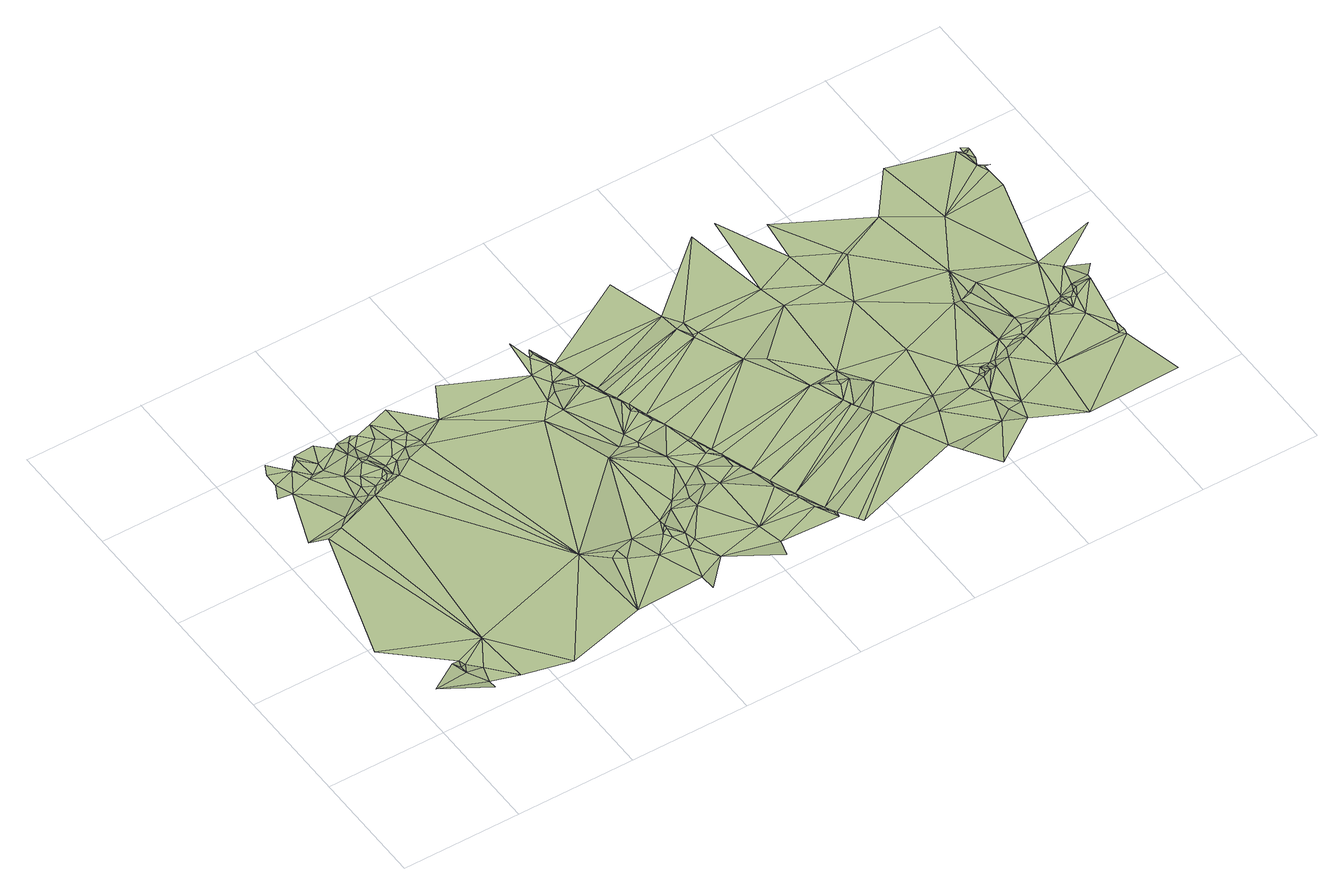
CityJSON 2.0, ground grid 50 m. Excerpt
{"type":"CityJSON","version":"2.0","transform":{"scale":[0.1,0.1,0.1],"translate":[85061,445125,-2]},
"CityObjects":{
"terrain1":{"type":"TINRelief","geometry":[{"type":"CompositeSurface","lod":"1","boundaries":[[[0,1,2]],[[3,2,1]],[[4,3,1]],[[0,2,5]],[[6,0,5]],[[5,2,7]],[[6,5,7]],[[8,9,6]],[[10,2,3]],[[10,7,2]],[[11,10,3]],[[8,12,9]],[[8,6,7]],[[10,8,7]],[[11,8,10]],[[13,8,11]],[[14,12,15]],[[8,15,12]],[[16,14,15]],[[17,14,16]],[[18,17,19]],[[20,19,21]],[[8,22,15]],[[19,17,21]],[[23,20,21]],[[16,15,24]],[[17,16,25]],[[26,21,17]],[[26,17,25]],[[24,15,22]],[[16,24,25]],[[26,27,21]],[[27,28,21]],[[29,21,28]],[[13,30,8]],[[26,31,27]],[[27,32,28]],[[29,28,32]],[[26,25,33]],[[25,24,34]],[[26,33,31]],[[27,31,32]],[[24,22,34]],[[25,34,35]],[[30,22,8]],[[33,25,35]],[[29,32,36]],[[22,37,34]],[[37,35,34]],[[38,33,35]],[[39,32,31]],[[40,31,33]],[[38,35,37]],[[36,32,39]],[[22,41,37]],[[38,42,33]],[[38,37,43]],[[40,39,31]],[[44,40,33]],[[37,41,43]],[[42,44,33]],[[22,45,41]],[[46,38,43]],[[47,30,13]],[[46,42,38]],[[43,41,48]],[[49,39,40]],[[46,43,48]],[[50,44,42]],[[41,51,48]],[[46,50,42]],[[52,40,44]],[[41,45,51]],[[49,40,53]],[[46,48,51]],[[54,44,50]],[[46,55,50]],[[52,53,40]],[[30,45,22]],[[54,52,44]],[[46,51,55]],[[54,50,55]],[[56,49,53]],[[57,51,45]],[[57,55,51]],[[58,54,55]],[[59,53,52]],[[60,52,54]],[[56,53,59]],[[58,55,57]],[[61,57,45]],[[60,59,52]],[[62,54,58]],[[61,45,30]],[[60,54,62]],[[63,58,57]],[[61,63,57]],[[60,64,59]],[[63,62,58]],[[47,65,30]],[[60,62,64]],[[61,30,66]],[[61,66,63]],[[67,62,63]],[[47,68,65]],[[64,62,69]],[[69,62,67]],[[70,67,63]],[[66,70,63]],[[30,65,71]],[[69,67,70]],[[47,72,68]],[[64,69,73]],[[71,65,68]],[[30,71,74]],[[47,75,72]],[[66,76,70]],[[69,70,76]],[[74,71,68]],[[69,76,73]],[[72,74,68]],[[66,30,77]],[[30,74,78]],[[72,79,74]],[[72,75,80]],[[81,82,75]],[[66,77,76]],[[72,83,79]],[[72,80,83]],[[84,74,79]],[[75,82,80]],[[79,83,85]],[[79,85,86]],[[30,78,77]],[[84,79,86]],[[80,87,83]],[[83,87,85]],[[80,82,88]],[[86,85,87]],[[84,78,74]],[[80,88,87]],[[84,86,89]],[[86,87,89]],[[76,90,91]],[[88,92,87]],[[84,89,93]],[[76,77,94]],[[88,82,95]],[[84,93,78]],[[89,87,92]],[[93,89,96]],[[76,94,90]],[[88,95,92]],[[82,97,98]],[[89,92,96]],[[82,98,95]],[[77,78,99]],[[93,96,100]],[[93,101,78]],[[77,99,102]],[[77,102,94]],[[93,100,101]],[[96,92,103]],[[99,78,104]],[[96,103,100]],[[105,104,78]],[[105,78,101]],[[95,106,92]],[[102,99,107]],[[94,102,108]],[[92,106,103]],[[99,104,109]],[[99,109,107]],[[110,101,100]],[[110,100,103]],[[111,94,108]],[[105,109,104]],[[90,94,111]],[[102,112,108]],[[105,101,110]],[[95,98,113]],[[102,107,114]],[[110,103,106]],[[111,108,112]],[[115,107,109]],[[95,116,106]],[[102,117,112]],[[105,118,109]],[[90,111,119]],[[102,114,117]],[[105,110,120]],[[90,121,122]],[[90,119,121]],[[110,106,123]],[[124,107,125]],[[126,107,124]],[[127,111,112]],[[114,107,126]],[[125,107,115]],[[128,119,111]],[[105,120,129]],[[95,130,116]],[[115,109,118]],[[128,111,131]],[[95,132,130]],[[105,129,118]],[[131,111,127]],[[95,113,132]],[[119,133,121]],[[98,134,113]],[[135,121,133]],[[127,112,117]],[[106,136,123]],[[110,137,120]],[[110,123,137]],[[138,133,119]],[[127,117,139]],[[128,138,119]],[[106,140,136]],[[114,139,117]],[[106,116,140]],[[135,133,138]],[[128,131,138]],[[127,139,141]],[[114,142,139]],[[131,127,141]],[[124,125,143]],[[142,141,139]],[[126,124,144]],[[114,145,142]],[[114,126,145]],[[124,143,144]],[[129,120,146]],[[125,115,147]],[[125,147,143]],[[145,126,144]],[[115,118,148]],[[147,115,148]],[[143,147,144]],[[120,149,146]],[[129,150,118]],[[129,146,150]],[[150,148,118]],[[120,151,149]],[[120,137,151]],[[123,136,137]],[[146,149,152]],[[150,146,152]],[[151,152,149]],[[137,136,153]],[[136,140,153]],[[151,137,153]],[[130,154,116]],[[140,116,155]],[[130,132,154]],[[153,140,155]],[[154,155,116]],[[132,113,156]],[[132,156,154]],[[157,113,134]],[[156,113,158]],[[158,113,157]],[[157,134,159]],[[156,158,159]],[[158,157,159]],[[131,160,138]],[[161,141,142]],[[131,141,160]],[[161,142,145]],[[145,144,162]],[[147,162,144]],[[147,148,163]],[[150,163,148]],[[150,152,163]],[[164,152,151]],[[164,151,153]],[[165,153,155]],[[154,166,155]],[[154,156,167]],[[156,159,168]],[[159,169,168]],[[170,168,169]],[[160,141,161]],[[161,145,162]],[[138,160,171]],[[147,163,162]],[[164,163,152]],[[165,164,153]],[[166,165,155]],[[154,172,166]],[[154,167,172]],[[156,168,167]],[[173,168,170]],[[161,162,174]],[[175,160,161]],[[175,161,174]],[[174,162,176]],[[175,174,176]],[[163,176,162]],[[164,177,163]],[[178,164,165]],[[166,179,165]],[[166,172,179]],[[178,165,180]],[[181,177,164]],[[163,182,176]],[[178,181,164]],[[183,175,176]],[[184,165,179]],[[185,160,175]],[[178,180,186]],[[177,182,163]],[[180,165,184]],[[187,179,172]],[[178,186,181]],[[187,172,167]],[[180,184,186]],[[187,184,179]],[[181,186,184]],[[168,188,167]],[[173,189,168]],[[181,182,177]],[[187,181,184]],[[187,167,188]],[[183,176,182]],[[168,189,188]],[[190,173,191]],[[185,175,183]],[[190,191,192]],[[190,189,173]],[[193,181,187]],[[193,187,188]],[[194,182,181]],[[189,195,188]],[[190,192,196]],[[190,197,189]],[[193,194,181]],[[183,182,198]],[[197,195,189]],[[188,195,199]],[[193,188,199]],[[190,200,197]],[[190,196,200]],[[194,198,182]],[[201,183,202]],[[197,203,195]],[[202,183,198]],[[197,200,204]],[[200,196,204]],[[195,203,205]],[[197,204,203]],[[195,206,199]],[[195,205,206]],[[203,207,205]],[[204,208,203]],[[206,205,209]],[[199,206,210]],[[211,204,196]],[[206,209,210]],[[205,207,209]],[[203,208,207]],[[199,210,212]],[[209,207,210]],[[210,207,213]],[[193,199,214]],[[194,215,198]],[[193,214,194]],[[207,208,213]],[[210,213,212]],[[202,198,216]],[[204,217,208]],[[213,208,212]],[[212,208,218]],[[199,212,219]],[[202,216,220]],[[217,218,208]],[[216,198,215]],[[221,204,211]],[[221,217,204]],[[219,212,218]],[[199,219,214]],[[217,222,218]],[[219,218,222]],[[194,223,215]],[[194,214,223]],[[217,224,222]],[[219,222,225]],[[221,224,217]],[[220,216,226]],[[222,224,225]],[[219,227,214]],[[219,225,228]],[[216,215,226]],[[225,224,228]],[[219,228,229]],[[219,230,227]],[[219,229,230]],[[214,227,223]],[[221,211,231]],[[232,227,233]],[[233,227,230]],[[221,234,224]],[[226,215,223]],[[224,235,228]],[[232,223,227]],[[228,235,229]],[[236,232,233]],[[236,233,230]],[[230,229,235]],[[236,223,232]],[[224,234,235]],[[211,237,231]],[[236,230,238]],[[221,239,234]],[[230,235,238]],[[221,240,239]],[[235,234,238]],[[221,231,240]],[[226,223,241]],[[236,242,223]],[[234,243,238]],[[234,244,243]],[[234,239,244]],[[236,238,242]],[[238,243,245]],[[243,244,246]],[[223,242,241]],[[243,246,245]],[[246,244,247]],[[239,240,248]],[[231,249,240]],[[244,239,250]],[[226,241,251]],[[246,247,245]],[[238,245,242]],[[240,249,248]],[[244,250,247]],[[247,252,245]],[[247,250,252]],[[252,253,245]],[[250,254,252]],[[255,239,248]],[[255,250,239]],[[252,254,253]],[[253,256,245]],[[245,256,242]],[[255,254,250]],[[255,253,254]],[[257,256,253]],[[257,253,255]],[[258,241,242]],[[251,241,259]],[[257,260,256]],[[256,261,242]],[[262,241,258]],[[259,241,263]],[[262,263,241]],[[262,264,263]],[[259,263,265]],[[259,265,266]],[[267,265,263]],[[268,263,264]],[[269,266,265]],[[267,269,265]],[[270,271,266]],[[270,266,269]]]}]}
},
"vertices":[
[206,250,28],[89,180,25],[227,190,25],[275,110,19],[275,70,24],[225,220,26],[241,260,17],[249,230,18],[375,310,18],[5,460,27],[295,180,19],[388,70,21],[182,1030,30],[588,20,26],[114,1060,21],[250,1050,31],[293,1090,27],[202,1300,22],[137,1300,34],[160,1350,47],[160,1410,49],[250,1380,47],[445,1120,31],[181,1450,54],[384,1110,27],[383,1160,22],[295,1330,22],[316,1340,22],[293,1410,52],[295,1430,54],[905,470,19],[361,1340,21],[360,1370,29],[406,1270,25],[427,1140,24],[430,1190,25],[385,1440,50],[474,1160,30],[452,1230,32],[452,1400,30],[475,1350,31],[518,1160,26],[497,1290,32],[513,1180,33],[495,1310,34],[577,1160,30],[541,1220,32],[927,110,24],[542,1190,32],[475,1420,28],[520,1290,29],[564,1180,25],[520,1370,20],[518,1410,20],[542,1310,21],[564,1230,23],[540,1430,23],[612,1230,23],[610,1260,22],[565,1420,19],[607,1370,21],[652,1210,30],[653,1330,25],[675,1270,23],[632,1440,21],[994,380,27],[741,1240,28],[699,1300,23],[1036,350,25],[721,1330,26],[743,1270,23],[1027,400,30],[1147,300,23],[722,1470,21],[1105,420,29],[1216,120,24],[857,1320,24],[1171,1100,28],[1262,810,30],[1217,380,25],[1260,270,24],[1218,50,28],[1330,170,24],[1236,350,24],[1241,440,28],[1239,390,32],[1240,410,34],[1287,340,26],[1295,290,29],[1310,470,27],[1262,1320,26],[941,1470,24],[1398,430,30],[1333,500,29],[1240,1180,24],[1532,220,24],[1397,480,26],[1533,40,31],[1554,110,27],[1329,840,25],[1419,540,29],[1442,640,25],[1262,1110,25],[1487,510,24],[1388,800,25],[1442,700,29],[1531,480,29],[1375,880,28],[1284,1200,29],[1397,820,29],[1508,600,27],[1307,1250,23],[1375,1180,23],[1755,190,26],[1441,1080,23],[1509,890,24],[1689,360,24],[1397,1170,24],[1532,840,23],[1351,1330,24],[1576,640,24],[1306,1400,24],[1285,1500,24],[1621,530,25],[1464,970,24],[1486,950,24],[1465,1030,22],[1397,1220,24],[1374,1280,23],[1555,730,25],[1712,290,25],[1395,1240,19],[1733,260,26],[1328,1410,23],[1802,100,25],[1330,1440,17],[1644,510,25],[1621,590,23],[1369,1330,16],[1419,1150,24],[1667,460,23],[1433,1140,17],[1440,1110,19],[1487,980,21],[1482,1010,17],[1462,1060,17],[1577,710,23],[1507,930,17],[1532,850,20],[1599,650,24],[1575,740,17],[1623,610,17],[1608,650,17],[1668,480,17],[1735,290,21],[1696,400,16],[1785,170,23],[1801,130,25],[1794,150,17],[1812,130,17],[1825,1310,23],[1838,1230,19],[1869,1160,17],[1958,970,17],[2086,720,19],[2145,590,22],[2159,560,18],[2199,480,22],[2251,370,20],[1860,60,17],[1872,40,17],[1758,1550,22],[2176,530,18],[2341,190,18],[1870,1170,22],[1873,1240,23],[1893,1170,22],[2028,920,21],[2115,710,23],[2165,550,22],[2181,660,22],[2206,730,18],[2229,1110,23],[2206,1230,19],[2224,670,22],[2142,1590,21],[2183,690,18],[2292,610,17],[2430,430,18],[2404,350,23],[2568,180,23],[2368,140,22],[2457,0,24],[2480,680,18],[2455,990,20],[2566,390,18],[2655,140,23],[2606,290,19],[2411,1120,23],[2591,510,17],[2625,220,19],[2251,1600,20],[2386,1310,18],[2614,330,24],[2680,220,26],[2634,400,28],[2633,430,16],[2678,420,26],[2703,420,25],[2655,420,26],[2657,460,15],[2861,40,23],[2700,460,14],[2680,450,15],[2757,780,18],[2566,1200,22],[2560,1220,18],[2769,440,22],[2723,460,16],[2792,540,15],[2407,1490,22],[2895,310,23],[2792,490,14],[2832,930,17],[2881,490,22],[2836,510,14],[2771,1300,18],[2794,790,4],[2880,520,14],[2903,560,14],[2901,600,16],[3195,300,24],[2838,810,5],[2838,790,17],[3013,540,21],[2975,550,13],[2887,830,11],[3256,50,25],[3040,580,14],[3129,470,22],[3175,320,22],[2973,1170,16],[3130,790,13],[3083,570,25],[3107,520,23],[3104,600,13],[3107,570,22],[3128,570,22],[3196,370,22],[3197,320,28],[3149,560,22],[2925,1500,14],[3152,590,25],[3171,630,13],[3173,600,26],[3241,610,22],[3194,720,16],[3242,630,19],[3242,1190,11],[3195,1430,10],[3287,680,12],[3397,860,10],[3241,1280,10],[3220,1330,10],[3239,1310,10],[3217,1400,8],[3219,1420,1],[3242,1370,0],[3265,1310,4],[3241,1410,10],[3242,1420,9],[3220,1440,5]
]}
